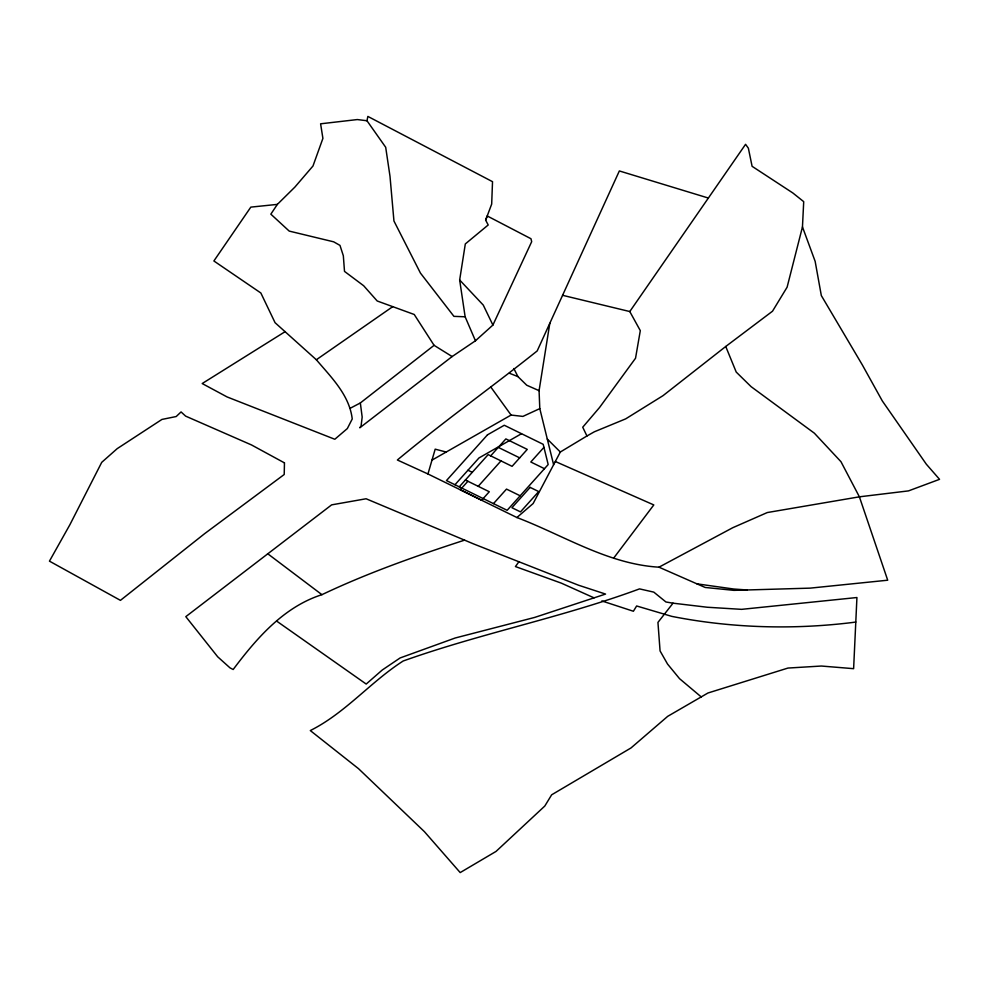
<?xml version="1.0" encoding="UTF-8"?>
<svg xmlns="http://www.w3.org/2000/svg" width="989" height="989" viewBox="0 0 989 989"><rect width="100%" height="100%" fill="white"/><g stroke="black" fill="none" stroke-linecap="round" stroke-linejoin="round"><path stroke-width="1.48" d="M586.934 435.988L594.352 431.785L625.678 418.866L663.001 395.674L725.741 346.484L772.508 311.214L787.108 287.193L802.462 226.914L803.711 201.657L792.795 192.942L752.097 166.313L748.364 148.189L745.57 144.32L629.783 311.547L640.303 330.647L635.531 358.241L599.519 407.542L582.731 427.211L586.934 435.988L560.33 452.01L533.133 503.537L516.888 517.519L427.953 473.966L397.368 459.996C442.812 422.093 491.026 387.762 537.188 350.934L619.349 170.949L708.359 198.047M549.81 323.304L539.079 390.667L539.796 408.618L553.617 464.719M465.139 316.789L459.662 279.998L465.312 243.937L488.207 224.973L485.648 220.139L491.681 204.08L492.522 181.679L367.859 116.418L366.993 120.757L385.698 147.299L390 176.289L393.943 220.992L420.436 273.075L453.926 316.356L465.139 316.789L475.449 340.785L452.134 356.547L359.811 427.792L361.084 425.913L362.172 417.086L360.342 402.956L434.084 345.334L452.134 356.547M427.953 473.966L435.185 449.167L446.2 452.035M485.648 220.139L487.218 215.961L530.969 238.732L531.686 241.687L492.905 325.072L475.449 340.785M366.993 120.757L357.326 119.558L320.597 123.81L322.909 138.386L312.981 166.004L294.895 187.082L277.365 204.389L270.838 214.156L289.208 231.092L333.676 241.823L339.981 245.396L343.331 255.755L344.506 271.394L363.668 285.747L377.205 300.99L414.243 314.49L434.084 345.334M518.904 561.752L515.43 566.561L561.406 583.176L594.055 597.863M613.786 557.969L653.803 504.934L555.323 461.492M673.039 603.179L665.943 601.98L653.791 592.127L639.512 588.888C562.111 617.507 480.79 633.294 403.178 660.998C370.455 681.928 345.482 712.958 310.299 730.562L358.537 768.688L424.429 831.675L460.194 872.582L496.021 851.43L544.803 806.035L551.652 794.81L630.994 747.956L667.711 716.333L707.951 693.005L787.973 668.057L821.365 666.03L853.618 668.675L856.931 597.529L741.602 609.348L707.283 607.246L673.039 603.179L657.945 622.402L660.071 650.923L667.526 664.027L679.542 678.664L701.213 696.911M454.952 484.746L478.985 457.944L521.524 433.701M459.255 486.848L488.158 454.619L512.079 466.326L527.261 449.389L505.874 438.906L490.68 455.855M467.896 481.26L460.305 489.728L481.692 500.211L489.283 491.743L465.374 480.024M478.206 486.316L500.99 460.899M493.486 503.611L506.504 489.098L520.165 495.786M543.938 447.349L530.809 461.999L544.469 468.687M276.735 621.154L366.202 684.054L382.236 670.023L400.125 657.945L455.212 637.992L534.629 617.433L605.552 594.068L578.429 585.179L473.533 543.901L366.103 498.765L331.636 504.86L185.808 616.654L217.691 656.795L229.98 667.847L233.169 669.504C256.522 638.412 283.645 606.925 321.932 594.673C368.044 572.755 416.134 555.917 464.583 540.142M277.365 204.389L250.823 207.121L213.884 260.972L260.849 292.991L275.066 322.698L316.344 359.749L392.744 306.652M285.265 331.575L202.189 383.547L227.074 396.935L334.814 439.264L347.337 428.558L352.232 418.977C349.438 395.031 331.13 377.205 316.344 359.749M431.983 460.132L511.09 415.059L522.897 416.406L539.796 408.618M516.888 517.519C563.569 535.309 608.025 564.175 658.971 567.179L732.8 527.693L767.291 512.549L859.392 496.824L908.508 490.89L939.55 479.331L926.322 464.2L882.324 400.953L862.408 365.052L821.327 295.575L815.146 261.343L802.462 226.914M350.18 408.284L360.342 402.956M855.794 622.019L853.124 622.415A444.79 335.184 -6.4 0 1 748.413 626A445.631 335.815 -6.4 0 1 671.778 616.37L636.632 605.973L633.393 611.251L601.819 600.929M747.016 589.976L733.764 589.024L696.924 583.844M562.58 295.303L629.783 311.547M509.323 373.212L517.927 376.599L526.741 385.228L539.079 390.667M658.971 567.179L705.145 587.454L733.937 590.359L810.164 588.134L887.702 580.209L859.392 496.824L840.971 461.702L814.355 433.182L751.108 386.662L736.224 372.074L725.741 346.484M498.271 447.374L519.67 457.858M467.97 470.232L472.272 472.334M267.562 553.63L321.932 594.673M560.33 452.01L547.288 439.042M459.662 279.998L483.275 305.094L492.905 325.072M490.927 387.206L511.09 415.059M513.847 368.526L517.927 376.599M284.461 462.877L284.214 474.497L204.674 533.627L120.435 600.36L49.45 561.146L69.91 524.689L101.731 462.333L117.197 448.647L161.924 419.435L176.203 416.53L181.061 411.931L185.623 416.122L251.515 444.951L284.461 462.877M487.49 434.826L446.459 480.58L507.147 510.312L548.178 464.546L543.196 444.321L504.279 425.258L487.49 434.826M530.153 487.379L511.919 507.703L520.486 511.894L538.708 491.57L530.153 487.379"/></g></svg>
